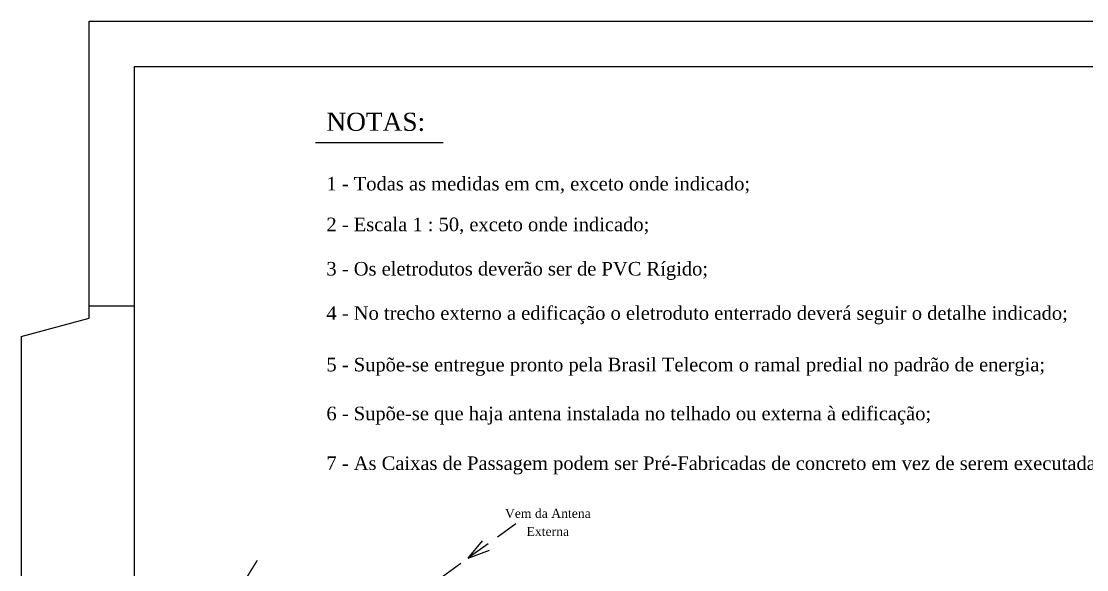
# Model space of a CAD drawing. Header units: millimetres. Extents: x 8900 to 13100, y 733 to 2533.
# Drawn here: x 8900 to 10077, y 1927 to 2533 of the extents above; entities that cross this region are included whole.
import ezdxf
from ezdxf.enums import TextEntityAlignment as Align

# ---------------------------------------------------------------- set-up
doc = ezdxf.new("R2010")
doc.units = ezdxf.units.MM
doc.linetypes.add('HIDDEN', pattern=[0.375, 0.25, -0.125])
for name, color, linetype in [('001 - 0.350 Color', 1, 'Continuous'), ('002 - 0.150', 2, 'Continuous'), ('004 - 0.350', 4, 'Continuous'), ('006 - 0.500', 6, 'Continuous'), ('010 - 0.050', 10, 'Continuous'), ('014 - 1.000', 14, 'Continuous')]:
    doc.layers.add(name, color=color, linetype=linetype)
doc.styles.add('style1', font='BOOKOS.TTF')
doc.styles.add('style2', font='BOOKOSBI.TTF')

msp = doc.modelspace()

# ---------------------------------------------------------------- linework, layer by layer
at = {"layer": '001 - 0.350 Color', "linetype": 'HIDDEN', "ltscale": 100}
msp.add_line((9446.07, 1977.23), (9340.86, 1901.46), dxfattribs=at)
at = {"layer": '001 - 0.350 Color', "ltscale": 2.5}
for q in [(9409.28, 1958.71), (9416.84, 1948.21)]:
    msp.add_line((9393.47, 1939.34), q, dxfattribs=at)
at = {"layer": '002 - 0.150'}
for p, q in [((8974.75, 2532.94), (13099.75, 2532.94)), ((8974.75, 2204.55), (8974.75, 2532.94)), ((8899.75, 2184.45), (8974.75, 2204.55)), ((8899.75, 2184.45), (8899.75, 766.44))]:
    msp.add_line(p, q, dxfattribs=at)
at = {"layer": '002 - 0.150', "ltscale": 2.5}
msp.add_line((9024.75, 2217.94), (8974.75, 2217.94), dxfattribs=at)
at = {"layer": '004 - 0.350', "ltscale": 2.5}
msp.add_lwpolyline([(9139.75, 1903.51, 0, 7.5, 0), (9151.57, 1922.65, 1.5, 1.5, 0), (9160.44, 1937.01, 1.5, 1.5, 0)], format="xyseb", dxfattribs=at)
at = {"layer": '006 - 0.500'}
msp.add_line((9224.75, 2398.84), (9365.74, 2398.84), dxfattribs=at)
at = {"layer": '014 - 1.000'}
msp.add_lwpolyline([(9024.75, 2482.94), (13049.75, 2482.94), (13049.75, 782.94), (9024.75, 782.94)], close=True, dxfattribs=at)

# ---------------------------------------------------------------- texts
at = {"layer": '010 - 0.050'}
for s, height, style, p in [('NOTAS:', 20, 'style2', (9236.78, 2405.85)), ('1 - Todas as medidas em cm, exceto onde indicado;', 15, 'style1', (9236.78, 2341.39)), ('2 - Escala 1 : 50, exceto onde indicado;', 15, 'style1', (9236.78, 2296.39)), ('3 - Os eletrodutos deverão ser de PVC Rígido;', 15, 'style1', (9236.78, 2247.39)), ('4 - No trecho externo a edificação o eletroduto enterrado deverá seguir o detalhe indicado;', 15, 'style1', (9236.78, 2198.39)), ('5 - Supõe-se entregue pronto pela Brasil Telecom o ramal predial no padrão de energia;', 15, 'style1', (9236.78, 2141.39)), ('6 - Supõe-se que haja antena instalada no telhado ou externa à edificação;', 15, 'style1', (9236.78, 2087.39)), ('7 - As Caixas de Passagem podem ser Pré-Fabricadas de concreto em vez de serem executadas de alvanaria.', 15, 'style1', (9236.78, 2032.39))]:
    msp.add_text(s, height=height, dxfattribs=dict(at, style=style)).set_placement(p, align=Align.BOTTOM_LEFT)
at = {"layer": '010 - 0.050', "ltscale": 2.5, "style": 'style1'}
for s, p in [('Vem da Antena', (9481.38, 1988.93, 3.81)), ('Externa', (9481.38, 1968.93, 3.81))]:
    msp.add_text(s, height=10, dxfattribs=at).set_placement(p, align=Align.MIDDLE_CENTER)

doc.saveas('drawing.dxf')
